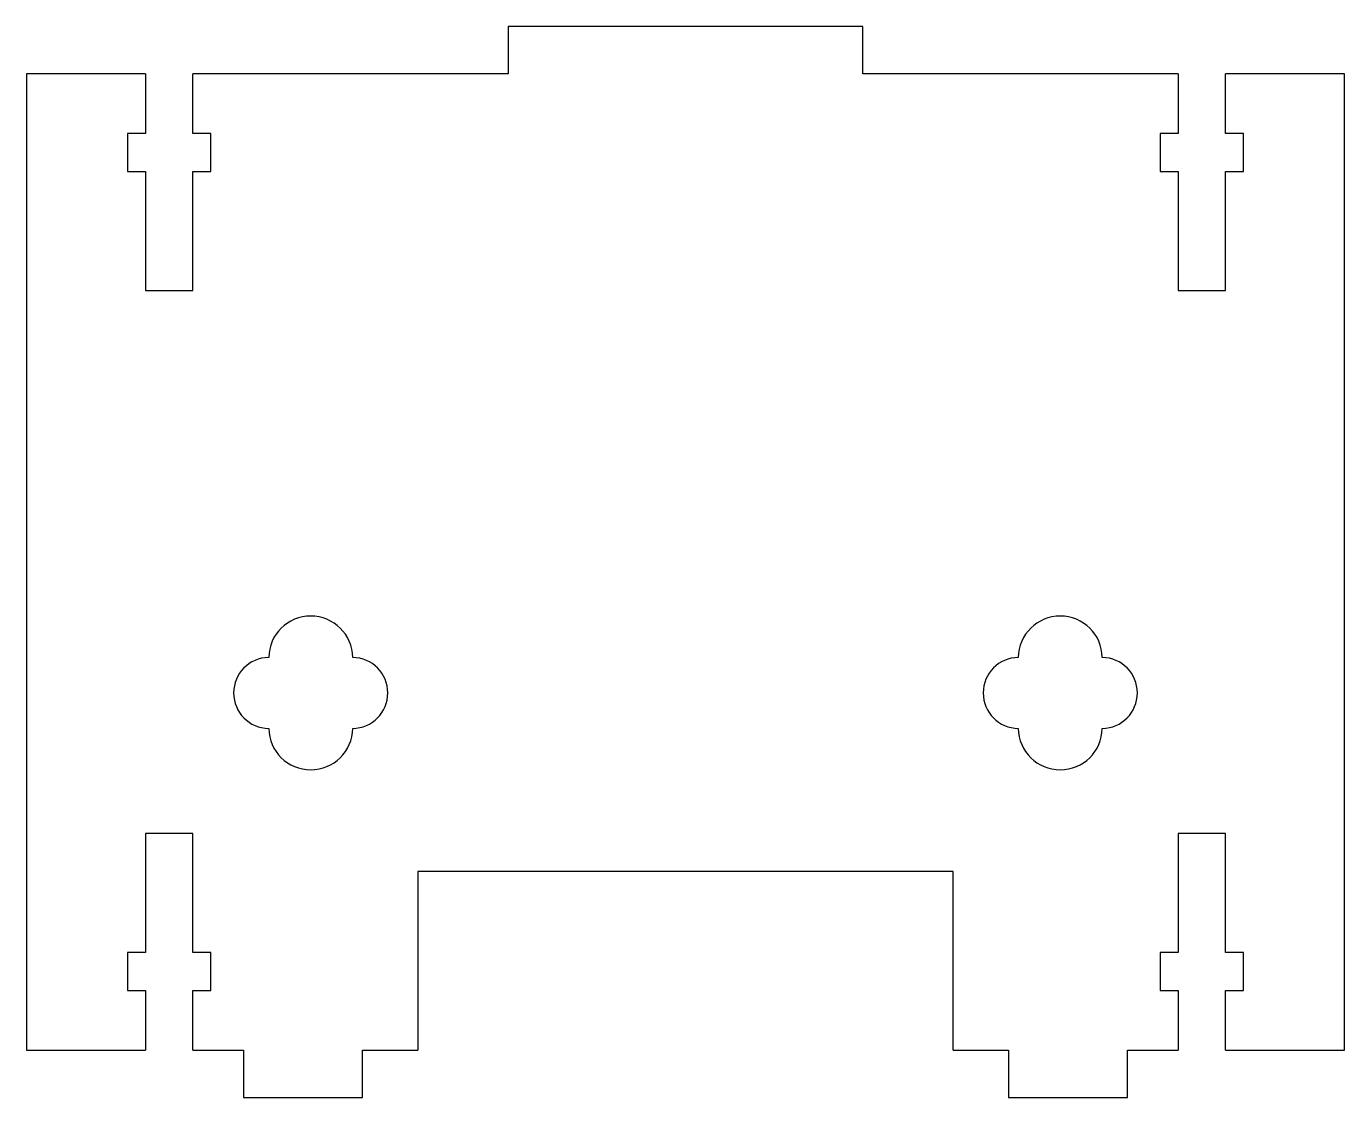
# Model space of a CAD drawing. Header units: millimetres. Extents: x -55 to 55, y -45 to 45.
import ezdxf

# ---------------------------------------------------------------- set-up
doc = ezdxf.new("R2010")
doc.units = ezdxf.units.MM

msp = doc.modelspace()

# ---------------------------------------------------------------- linework, layer by layer
at = {"color": 7, "linetype": 'Continuous', "lineweight": 25}
for p, q in [((-14.9, 45), (-14.9, 41)), ((14.9, 45), (-14.9, 45)), ((14.9, 41), (14.9, 45)), ((-55.4, 41), (-55.4, -41)), ((-45.4, 41), (-55.4, 41)), ((-45.4, 41), (-45.4, 36)), ((-41.4, 36), (-41.4, 41)), ((-14.9, 41), (-41.4, 41)), ((41.4, 41), (14.9, 41)), ((41.4, 41), (41.4, 36)), ((45.4, 36), (45.4, 41)), ((55.4, 41), (45.4, 41)), ((55.4, -41), (55.4, 41)), ((-45.4, 36), (-46.9, 36)), ((-46.9, 36), (-46.9, 32.8)), ((-39.9, 36), (-41.4, 36)), ((-39.9, 32.8), (-39.9, 36)), ((41.4, 36), (39.9, 36)), ((39.9, 36), (39.9, 32.8)), ((46.9, 36), (45.4, 36)), ((46.9, 32.8), (46.9, 36)), ((-46.9, 32.8), (-45.4, 32.8)), ((-45.4, 32.8), (-45.4, 22.8)), ((-41.4, 22.8), (-41.4, 32.8)), ((-41.4, 32.8), (-39.9, 32.8)), ((39.9, 32.8), (41.4, 32.8)), ((41.4, 32.8), (41.4, 22.8)), ((45.4, 22.8), (45.4, 32.8)), ((45.4, 32.8), (46.9, 32.8)), ((-45.4, 22.8), (-41.4, 22.8)), ((41.4, 22.8), (45.4, 22.8)), ((-41.4, -22.8), (-45.4, -22.8)), ((-45.4, -22.8), (-45.4, -32.8)), ((-41.4, -32.8), (-41.4, -22.8)), ((45.4, -22.8), (41.4, -22.8)), ((41.4, -22.8), (41.4, -32.8)), ((45.4, -32.8), (45.4, -22.8)), ((22.5, -26), (-22.5, -26)), ((-22.5, -26), (-22.5, -41)), ((22.5, -41), (22.5, -26)), ((-45.4, -32.8), (-46.9, -32.8)), ((-46.9, -32.8), (-46.9, -36)), ((-39.9, -32.8), (-41.4, -32.8)), ((-39.9, -36), (-39.9, -32.8)), ((41.4, -32.8), (39.9, -32.8)), ((39.9, -32.8), (39.9, -36)), ((46.9, -32.8), (45.4, -32.8)), ((46.9, -36), (46.9, -32.8)), ((-46.9, -36), (-45.4, -36)), ((-45.4, -36), (-45.4, -41)), ((-41.4, -41), (-41.4, -36)), ((-41.4, -36), (-39.9, -36)), ((39.9, -36), (41.4, -36)), ((41.4, -36), (41.4, -41)), ((45.4, -41), (45.4, -36)), ((45.4, -36), (46.9, -36)), ((-55.4, -41), (-45.4, -41)), ((-41.4, -41), (-37.15, -41)), ((-37.15, -41), (-37.15, -45)), ((-27.15, -45), (-27.15, -41)), ((-27.15, -41), (-22.5, -41)), ((22.5, -41), (27.15, -41)), ((27.15, -41), (27.15, -45)), ((37.15, -45), (37.15, -41)), ((37.15, -41), (41.4, -41)), ((45.4, -41), (55.4, -41)), ((-37.15, -45), (-27.15, -45)), ((27.15, -45), (37.15, -45))]:
    msp.add_line(p, q, dxfattribs=at)
for centre, radius, start, end in [((-31.5, -8.07), 3.53, 0.8296, 179.1704), ((31.5, -8.07), 3.53, 0.8296, 179.1704), ((-35, -11), 2.98, 90.5795, 269.4205), ((-28, -11), 2.98, 270.5795, 89.4205), ((28, -11), 2.98, 90.5795, 269.4205), ((35, -11), 2.98, 270.5795, 89.4205), ((-31.5, -13.93), 3.53, 180.8296, 359.1704), ((31.5, -13.93), 3.53, 180.8296, 359.1704)]:
    msp.add_arc(centre, radius, start, end, dxfattribs=at)

doc.saveas('drawing.dxf')
